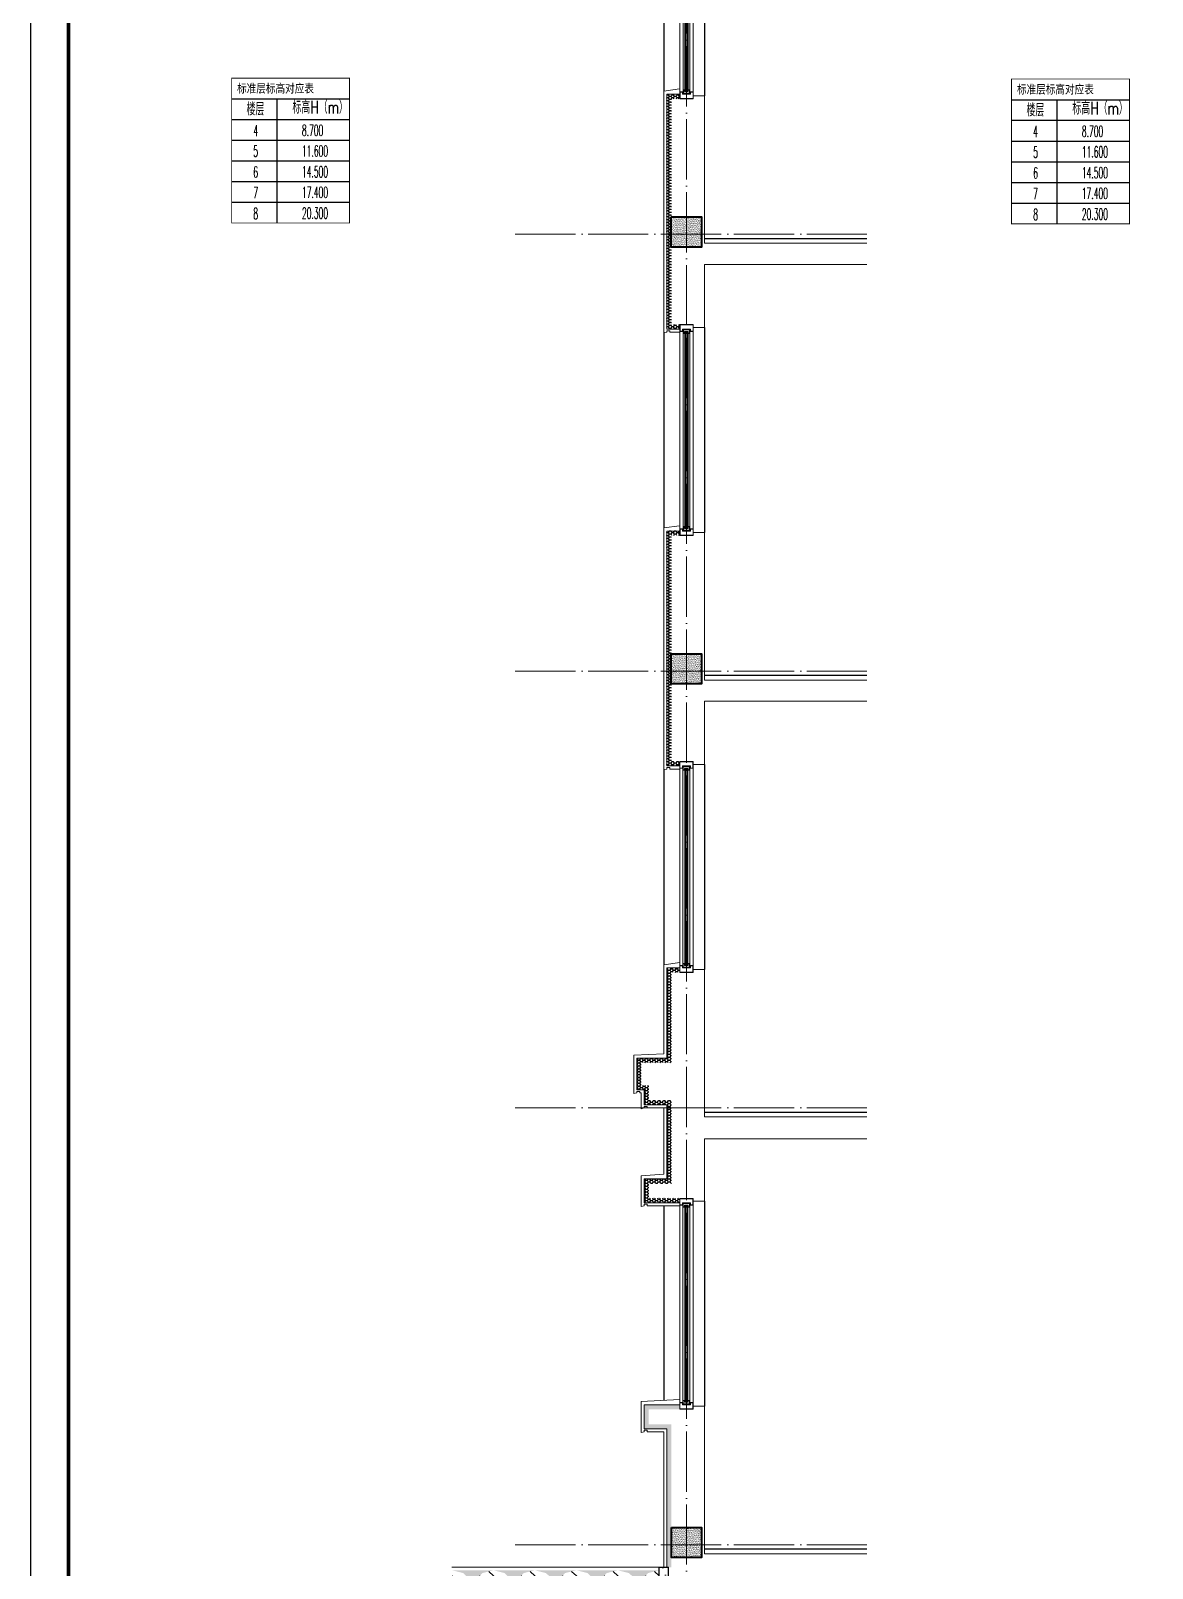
# Model space of a CAD drawing. Extents: x 27938 to 725830, y -209821 to 1628073.
# Drawn here: x 507030 to 514478, y -168599 to -158392 of the extents above; entities that cross this region are included whole.
import ezdxf

# ---------------------------------------------------------------- set-up
doc = ezdxf.new("R2010")
doc.units = 0
doc.header["$LTSCALE"] = 1000
doc.header["$MEASUREMENT"] = 0
doc.linetypes.add('DASH', pattern=[0.35, 0.25, -0.1])
doc.linetypes.add('DOTE', pattern=[2.42, 2, -0.2, 0.02, -0.2])
for name, color, linetype in [('C-Sheet-图框', 101, 'Continuous'), ('COLUMN', 9, 'Continuous'), ('PUB_TEXT', 4, 'Continuous'), ('图框', 140, 'Continuous'), ('看线', 251, 'Continuous'), ('立面-看线', 251, 'Continuous')]:
    doc.layers.add(name, color=color, linetype=linetype)
for name, color, linetype, lineweight in [('DOTE', 19, 'DOTE', 9), ('PUB_HATCH', 8, 'Continuous', 9), ('S_WINDOW', 144, 'Continuous', 15), ('WALL', 9, 'Continuous', 40), ('内粉刷', 37, 'Continuous', 9), ('立面-中轮廓线', 213, 'Continuous', 35), ('粉刷', 251, 'Continuous', 9), ('细细', 250, 'Continuous', 0)]:
    doc.layers.add(name, color=color, linetype=linetype, lineweight=lineweight)
doc.layers.add('yichutu', color=7, linetype='Continuous', true_color=0xffffff, plot=False)
doc.styles.add('_TCH_DIM', font='SIMPLEX.shx', dxfattribs={"width": 0.7, "bigfont": 'GBCBIG.shx'})
doc.styles.add('宋体', font='', dxfattribs={"height": 50})
doc.styles.get('宋体').set_extended_font_data('SimSun')
pattern_1 = [(50, (28072.99, 249033.25), (143.452037, -12.550427), [15, -165]), (355, (28072.99, 249033.25), (-27.750267, 150.438427), [12, -132]), (100.4514, (28084.94, 249032.2), (115.701876, 137.88791), [12.74804, -140.22842]), (46.1842, (28072.99, 249073.25), (213.44821, -33.1038), [22.5, -247.5]), (96.6356, (28090.77, 249070.5), (186.93254, 194.82357), [19.12206, -210.3426]), (351.1842, (28072.99, 249073.25), (186.93239, 194.82372), [18, -198]), (21, (28092.99, 249063.25), (119.38141, -80.52378), [15, -165]), (326, (28092.99, 249063.25), (48.663066, 145.03001), [12, -132]), (71.4514, (28102.93, 249056.54), (168.044526, 64.5061), [12.74804, -140.22842]), (37.5, (28072.986, 249033.25), (2.431971, 66.578771), [0, -130.4, 0, -134, 0, -132.5]), (7.5, (28072.986, 249033.25), (52.613907, 78.882342), [0, -76.4, 0, -127.4, 0, -50.5]), (327.5, (28028.386, 249033.25), (106.764487, -4.510974), [0, -50, 0, -156, 0, -207]), (317.5, (28008.39, 249033.25), (116.637234, 20.020996), [0, -65, 0, -103.6, 0, -147])]
pattern_2 = [(0, (-1204633.181, -427903.902), (16.66875, 9.623705), [11.1125, -22.225]), (120, (-1204633.181, -427903.902), (-16.66874801, 9.62370845), [11.1125, -22.225]), (60, (-1204633.181, -427903.902), (1.99e-06, 19.24741345), [-22.225, 11.1125])]
pattern_3 = [(315, (-218910.2607, -140541.0897), (-1.767766953, -1.767766953), []), (315, (-218909.0822, -140541.0897), (-1.767766953, -1.767766953), [])]
pattern_4 = [(315, (-218910.2607, -141979.3279), (-1.767766953, -1.767766953), []), (315, (-218909.0822, -141979.3279), (-1.767766953, -1.767766953), [])]
pattern_5 = [(0, (-811253.24, -385446.952), (16.66875, 9.623705), [11.1125, -22.225]), (120, (-811253.24, -385446.952), (-16.66874801, 9.62370845), [11.1125, -22.225]), (60, (-811253.24, -385446.952), (1.99e-06, 19.24741345), [-22.225, 11.1125])]

# ---------------------------------------------------------------- blocks, each defined once
blk = doc.blocks.new('GFDDDDRG')
at = {"layer": '图框'}
blk.add_lwpolyline([(923310, -107437), (923310, -159999), (893610, -159999), (893610, -107437)], close=True, dxfattribs=at)
blk.add_lwpolyline([(923310, -107437), (923310, -159999), (893610, -159999), (893610, -107437)], close=True, dxfattribs=at)
at = {"layer": '图框', "const_width": 50}
blk.add_lwpolyline([(894110, -159499), (922810, -159499), (922810, -108687), (894110, -108687)], close=True, dxfattribs=at)
blk = doc.blocks.new('yct-1051-594-26275-14850-25-1002.0')
at = {"layer": 'yichutu', "color": 7, "true_color": 0xffffff}
blk.add_lwpolyline([(0, 0), (0, 14850), (26275, 14850), (26275, 0)], close=True, dxfattribs=at)
blk = doc.blocks.new('$LinePat$素土夯实')
at = {"color": 0}
for p, q in [((0, -210), (210, 0)), ((120, -300), (420, 0)), ((420, 0), (608, -188)), ((495, -300), (795, 0)), ((615, 0), (705, -90)), ((315, -105), (502, -293)), ((210, -210), (300, -300)), ((705, -300), (795, -210))]:
    blk.add_line(p, q, dxfattribs=at)
blk = doc.blocks.new('$LinePat$自然土壤')
at = {"color": 0}
for p, q in [((0, -90), (71, -19)), ((0, -300), (211, -89)), ((210, -300), (286, -224)), ((420, -300), (630, -90))]:
    blk.add_line(p, q, dxfattribs=at)
for points in [[(0, 0), (630, 0), (168, -45), (462, -45)], [(168, -45), (462, -45), (252, -132), (378, -132)], [(252, -132), (378, -132), (315, -300)]]:
    blk.add_solid(points, dxfattribs=at)
blk = doc.blocks.new('sanshui')
at = {"layer": '粉刷'}
h = blk.add_hatch(dxfattribs=at)
h.set_pattern_fill('混凝土', color=256, scale=20)
h.set_pattern_definition(pattern_1)
edge = h.paths.add_edge_path()
edge.add_line((346318, 427330), (346258, 427330))
edge.add_line((346258, 427330), (346258, 427160))
edge.add_arc((346158, 427160), 100, 271.7184, 360, ccw=False)
edge.add_line((346161, 427060), (345138, 427030))
edge.add_line((345138, 427030), (345138, 426970))
edge.add_line((345138, 426970), (346318, 427005))
edge.add_line((346318, 427005), (346318, 427330))
h = blk.add_hatch(dxfattribs=at)
h.set_pattern_fill('混凝土', color=256, scale=20)
h.set_pattern_definition(pattern_1)
h.paths.add_polyline_path([(346338, 426896), (346338, 426996), (345038, 426957), (345038, 426857)])
at = {"layer": 'COLUMN'}
for p, q in [((346258, 427330), (346318, 427330)), ((346258, 427160), (346258, 427330)), ((346318, 426995), (346318, 427330)), ((346338, 426996), (345038, 426957)), ((346161, 427060), (345138, 427030)), ((345138, 426960), (345138, 427030)), ((345038, 426857), (345038, 426957)), ((346338, 426896), (345038, 426857))]:
    blk.add_line(p, q, dxfattribs=at)
blk.add_arc((346158, 427160), 100, 271.7184, 0, dxfattribs=at)
at = {"layer": '立面-中轮廓线', "linetype": 'DASH', "ltscale": 0.3}
blk.add_lwpolyline([(345028, 426857), (345028, 426966), (346318, 427005)], dxfattribs=at)
at = {"layer": '粉刷'}
blk.add_line((344881, 427330), (346258, 427330), dxfattribs=at)
at = {"layer": '粉刷', "yscale": 0.4, "zscale": 0.4}
for name, p, xscale, rotation in [('$LinePat$自然土壤', (345157, 427310), -0.4369306507241237, 359.9999999999903), ('$LinePat$自然土壤', (345432, 427310), -0.4369306507241237, 359.9999999999903), ('$LinePat$自然土壤', (345707, 427310), -0.4369306507241237, 359.9999999999903), ('$LinePat$自然土壤', (345983, 427310), -0.4369306507241237, 359.9999999999903), ('$LinePat$自然土壤', (346258, 427310), -0.4369306507241237, 359.9999999999903), ('$LinePat$素土夯实', (345444, 426869), -0.5117605352322558, 1.718358001643932), ('$LinePat$素土夯实', (345851, 426881), -0.5117605352322558, 1.718358001643932), ('$LinePat$素土夯实', (346258, 426893), -0.5117605352322558, 1.718358001643932)]:
    blk.add_blockref(name, p, dxfattribs=dict(at, xscale=xscale, rotation=rotation))
blk = doc.blocks.new('zrszerf')
at = {"layer": '细细'}
h = blk.add_hatch(dxfattribs=at)
h.set_pattern_fill('金属', color=256, style=0)
h.set_pattern_definition(pattern_3)
h.paths.add_polyline_path([(257695, 608543), (257715, 608543), (257715, 608557), (257765, 608557), (257765, 608543), (257785, 608543), (257785, 608588), (257695, 608588)])
h.paths.add_polyline_path([(257713, 608559), (257713, 608545), (257697, 608545), (257697, 608586), (257783, 608586), (257783, 608545), (257767, 608545), (257767, 608559)], flags=16)
h = blk.add_hatch(dxfattribs=at)
h.set_pattern_fill('金属', color=256, style=0)
h.set_pattern_definition(pattern_3)
h.paths.add_polyline_path([(257762, 608555), (257762, 608530), (257750, 608530), (257750, 608540), (257729, 608540), (257729, 608530), (257717, 608530), (257717, 608555)])
h.paths.add_polyline_path([(257719, 608553), (257719, 608532), (257727, 608532), (257727, 608542), (257752, 608542), (257752, 608532), (257760, 608532), (257760, 608553)], flags=16)
h = blk.add_hatch(color=256, dxfattribs=at)
edge = h.paths.add_edge_path()
edge.add_line((257735, 608540), (257735, 608528))
edge.add_arc((257740, 608520), 9.44, 61.5175, 118.4825, ccw=False)
edge.add_line((257744, 608528), (257744, 608540))
edge.add_arc((257740, 608548), 9.44, 241.5175, 298.4825, ccw=False)
h = blk.add_hatch(dxfattribs=at)
h.set_pattern_fill('金属', color=256, style=0)
h.set_pattern_definition(pattern_4)
h.paths.add_polyline_path([(257695, 607233), (257715, 607233), (257715, 607220), (257765, 607220), (257765, 607233), (257785, 607233), (257785, 607188), (257695, 607188)])
h.paths.add_polyline_path([(257713, 607218), (257713, 607231), (257697, 607231), (257697, 607190), (257783, 607190), (257783, 607231), (257767, 607231), (257767, 607218)], flags=16)
h = blk.add_hatch(dxfattribs=at)
h.set_pattern_fill('金属', color=256, style=0)
h.set_pattern_definition(pattern_4)
h.paths.add_polyline_path([(257762, 607222), (257762, 607247), (257750, 607247), (257750, 607237), (257729, 607237), (257729, 607247), (257717, 607247), (257717, 607222)])
h.paths.add_polyline_path([(257719, 607224), (257719, 607245), (257727, 607245), (257727, 607235), (257752, 607235), (257752, 607245), (257760, 607245), (257760, 607224)], flags=16)
h = blk.add_hatch(color=256, dxfattribs=at)
edge = h.paths.add_edge_path()
edge.add_line((257735, 607237), (257735, 607249))
edge.add_arc((257740, 607257), 9.44, 241.5175, 298.4825)
edge.add_line((257744, 607249), (257744, 607237))
edge.add_arc((257740, 607229), 9.44, 61.5175, 118.4825)
at = {"layer": 'S_WINDOW'}
for p, q in [((257695, 607233), (257695, 608543)), ((257717, 607247), (257717, 608530)), ((257762, 607247), (257762, 608530)), ((257785, 607233), (257785, 608543))]:
    blk.add_line(p, q, dxfattribs=at)
for points in [[(257785, 608588), (257785, 608543), (257765, 608543), (257765, 608557), (257715, 608557), (257715, 608543), (257695, 608543), (257695, 608588)], [(257783, 608586), (257783, 608545), (257767, 608545), (257767, 608559), (257713, 608559), (257713, 608545), (257697, 608545), (257697, 608586)], [(257762, 608555), (257762, 608530), (257750, 608530), (257750, 608540), (257729, 608540), (257729, 608530), (257717, 608530), (257717, 608555)], [(257760, 608553), (257760, 608532), (257752, 608532), (257752, 608542), (257727, 608542), (257727, 608532), (257719, 608532), (257719, 608553)], [(257785, 607188), (257785, 607233), (257765, 607233), (257765, 607220), (257715, 607220), (257715, 607233), (257695, 607233), (257695, 607188)], [(257783, 607190), (257783, 607231), (257767, 607231), (257767, 607218), (257713, 607218), (257713, 607231), (257697, 607231), (257697, 607190)], [(257762, 607222), (257762, 607247), (257750, 607247), (257750, 607237), (257729, 607237), (257729, 607247), (257717, 607247), (257717, 607222)], [(257760, 607224), (257760, 607245), (257752, 607245), (257752, 607235), (257727, 607235), (257727, 607245), (257719, 607245), (257719, 607224)]]:
    blk.add_lwpolyline(points, close=True, dxfattribs=at)
at = {"layer": '细细'}
for points in [[(257729, 608530), (257729, 607247)], [(257735, 607249), (257735, 608540)], [(257744, 607249), (257744, 608540)], [(257750, 608530), (257750, 607247)]]:
    blk.add_lwpolyline(points, dxfattribs=at)
for points in [[(257735, 608540), (257735, 608528, -0.253805), (257744, 608528), (257744, 608540, -0.253805)], [(257735, 607237), (257735, 607249, 0.253805), (257744, 607249), (257744, 607237, 0.253805)]]:
    blk.add_lwpolyline(points, format="xyb", close=True, dxfattribs=at)
blk = doc.blocks.new('A$C47771182')
at = {"layer": '立面-看线'}
h = blk.add_hatch(dxfattribs=at)
h.set_pattern_fill('HONEY', color=256, scale=7)
h.set_pattern_definition(pattern_5)
h.paths.add_polyline_path([(30, 0), (0, 0), (0, 900), (-55, 900), (-55, 930), (30, 930)])
h = blk.add_hatch(dxfattribs=at)
h.set_pattern_fill('HONEY', color=256, scale=7)
h.set_pattern_definition(pattern_5)
h.paths.add_polyline_path([(30, 0), (0, 0), (0, -600), (-55, -600), (-55, -630), (30, -630)])
blk = doc.blocks.new('GDGDGRDDSF')
at = {"layer": '立面-看线'}
h = blk.add_hatch(dxfattribs=at)
h.set_pattern_fill('碎沙', color=256, scale=4)
h.set_pattern_definition([(37.5, (148811.253, -502733.035), (-0.32000626, 9.78826475), [0, -7.7216, 0, -8.636, 0, -8.255]), (7.5, (148811.253, -502733.035), (8.99046566, 14.33650201), [0, -4.1656, 0, -6.9596, 0, -2.667]), (327.5, (148805.004, -502733.035), (15.819847405, 0.02874369), [0, -2.54, 0, -9.144, 0, -11.938]), (317.5, (148805.004, -502733.035), (15.27112905, 4.45858647), [0, -1.27, 0, -5.9944, 0, -6.858])])
h.paths.add_polyline_path([(949864, -117371), (950064, -117371), (950064, -117171), (949864, -117171)])
at = {"layer": 'PUB_HATCH', "color": 215, "true_color": 0xa953a0}
blk.add_lwpolyline([(949919, -117916), (949834, -117916), (949834, -116356), (949919, -116356)], dxfattribs=at)
at = {"layer": 'WALL'}
blk.add_lwpolyline([(949864, -117171), (950064, -117171), (950064, -117371), (949864, -117371)], close=True, dxfattribs=at)
at = {"layer": '内粉刷'}
blk.add_line((949814, -117286), (949814, -117936), dxfattribs=at)
for points in [[(949814, -117286), (949814, -116336), (949919, -116321)], [(950009, -116366), (950084, -116366), (950084, -117346)], [(951163, -117346), (950084, -117346)], [(950009, -117906), (950084, -117906), (950084, -117486), (951163, -117486)], [(949854, -117936), (949854, -117926), (949834, -117926), (949834, -117936), (949814, -117941), (949814, -117936)], [(949854, -117936), (949919, -117936)]]:
    blk.add_lwpolyline(points, dxfattribs=at)
at = {"layer": '看线'}
for p, q in [((950084, -115006), (950084, -116366)), ((949814, -115036), (949814, -116336))]:
    blk.add_line(p, q, dxfattribs=at)
at = {"layer": '看线', "color": 32}
blk.add_lwpolyline([(951163, -117316), (950084, -117316)], dxfattribs=at)
blk.add_blockref('zrszerf', (692225, -723574))
at = {"xscale": -1}
blk.add_blockref('A$C47771182', (949864, -117286), dxfattribs=at)
blk = doc.blocks.new('A$C5C8026AD')
at = {"layer": 'C-Sheet-图框', "color": 0}
for p, q in [((-1350, 900), (-567, 900)), ((-1350, 900), (-567, 900)), ((-1050, 900), (-1050, 75)), ((-1350, 763), (-567, 763)), ((-1350, 625), (-567, 625)), ((-1350, 488), (-567, 488)), ((-1350, 350), (-567, 350)), ((-1350, 213), (-567, 213))]:
    blk.add_line(p, q, dxfattribs=at)
at = {"layer": 'C-Sheet-图框', "color": 0, "const_width": 6}
blk.add_lwpolyline([(-1350, 75), (-567, 75), (-567, 1037), (-1350, 1037)], close=True, dxfattribs=at)
at = {"layer": 'PUB_TEXT', "color": 2, "style": '宋体', "width": 0.8}
blk.add_text('标准层标高对应表', height=57, dxfattribs=at).set_placement((-1314, 940))
at = {"layer": 'PUB_TEXT', "style": '_TCH_DIM'}
for s, height, width, p in [('楼层', 84.4, 0.7, (-1251, 789)), ('标高H（m）', 84.4, 0.7, (-946, 801)), ('4', 74.4, 0.494118, (-1206, 651)), ('8.700', 74.4, 0.494118, (-883, 653)), ('5', 74.4, 0.494118, (-1206, 514)), ('11.600', 74.4, 0.494118, (-883, 516)), ('6', 74.4, 0.494118, (-1206, 376)), ('14.500', 74.4, 0.494118, (-883, 378)), ('7', 74.4, 0.494118, (-1206, 239)), ('17.400', 74.4, 0.494118, (-883, 241)), ('8', 74.4, 0.494118, (-1206, 101)), ('20.300', 74.4, 0.494118, (-883, 103))]:
    blk.add_text(s, height=height, dxfattribs=dict(at, width=width)).set_placement(p)

msp = doc.modelspace()

# ---------------------------------------------------------------- hatches: boundary and pattern name
at = {"layer": '立面-看线'}
h = msp.add_hatch(dxfattribs=at)
h.set_pattern_fill('HONEY', color=256, scale=7)
h.set_pattern_definition(pattern_2)
h.paths.add_polyline_path([(511254.6, -165213), (511284.6, -165213), (511284.6, -164643), (511339.6, -164643), (511339.6, -164613), (511254.6, -164613)])
h = msp.add_hatch(dxfattribs=at)
h.set_pattern_fill('HONEY', color=256, scale=7)
h.set_pattern_definition(pattern_2)
h.paths.add_polyline_path([(511054.6, -165213), (511054.6, -165423), (511104.6, -165423), (511104.6, -165523), (511254.6, -165523), (511254.6, -166013), (511104.6, -166013), (511104.6, -166173), (511339.6, -166173), (511339.6, -166143), (511284.6, -166143), (511284.6, -166143), (511134.6, -166143), (511134.6, -166043), (511284.6, -166043), (511284.6, -165493), (511134.6, -165493), (511134.6, -165393), (511084.6, -165393), (511084.6, -165243), (511284.6, -165243), (511284.6, -165213)])
h = msp.add_hatch(dxfattribs=at)
h.set_pattern_fill('HONEY', color=256, scale=7)
h.set_pattern_definition([(0, (-1204633.181, -427603.902), (16.66875, 9.623705), [11.1125, -22.225]), (120, (-1204633.181, -427603.902), (-16.66874801, 9.62370845), [11.1125, -22.225]), (60, (-1204633.181, -427603.902), (1.99e-06, 19.24741345), [-22.225, 11.1125])])
h.paths.add_polyline_path([(511339.6, -167543), (511339.6, -167513), (511104.6, -167513), (511104.6, -167673), (511254.6, -167673), (511254.6, -168293), (511254.6, -168593), (511284.6, -168593), (511284.6, -167643), (511134.6, -167643), (511134.6, -167543)])
h = msp.add_hatch(dxfattribs=at)
h.set_pattern_fill('碎沙', color=256, scale=4)
h.set_pattern_definition([(37.5, (-289768.689, -553889.981), (-0.32000626, 9.78826475), [0, -7.7216, 0, -8.636, 0, -8.255]), (7.5, (-289768.689, -553889.981), (8.99046566, 14.33650201), [0, -4.1656, 0, -6.9596, 0, -2.667]), (327.5, (-289774.937, -553889.981), (15.819847405, 0.02874369), [0, -2.54, 0, -9.144, 0, -11.938]), (317.5, (-289774.937, -553889.981), (15.27112905, 4.45858647), [0, -1.27, 0, -5.9944, 0, -6.858])])
h.paths.add_polyline_path([(511284.6, -168528), (511484.6, -168528), (511484.6, -168328), (511284.6, -168328)])

# ---------------------------------------------------------------- linework, layer by layer
at = {"layer": 'DOTE', "linetype": 'DOTE', "ltscale": 0.2}
for p, q in [((511384.6, -169543), (511384.6, -149943)), ((512583.1, -159743), (510214.4, -159743)), ((512583.1, -162643), (510214.4, -162643)), ((512583.1, -165543), (510214.4, -165543)), ((512583.1, -168443), (510214.4, -168443))]:
    msp.add_line(p, q, dxfattribs=at)
at = {"layer": 'PUB_HATCH', "color": 215, "true_color": 0xa953a0}
for points in [[(511254.6, -165213), (511254.6, -164613), (511339.6, -164613)], [(511254.6, -165213), (511054.6, -165213), (511054.6, -165423), (511104.6, -165423), (511104.6, -165523), (511254.6, -165523), (511254.6, -166013), (511104.6, -166013), (511104.6, -166173), (511339.6, -166173)], [(511254.6, -168593), (511254.6, -167673), (511104.6, -167673), (511104.6, -167513), (511254.6, -167513), (511254.6, -167513), (511339.6, -167513)]]:
    msp.add_lwpolyline(points, dxfattribs=at)
at = {"layer": 'WALL'}
msp.add_lwpolyline([(511284.6, -168328), (511484.6, -168328), (511484.6, -168528), (511284.6, -168528)], close=True, dxfattribs=at)
at = {"layer": '内粉刷'}
for points in [[(511234.6, -165183), (511234.6, -164593), (511339.6, -164578)], [(511429.6, -164623), (511504.6, -164623), (511504.6, -165603)], [(511234.6, -165183), (511034.6, -165193), (511034.6, -165443)], [(511074.6, -165443), (511074.6, -165433), (511054.6, -165433), (511054.6, -165443), (511034.6, -165448), (511034.6, -165443)], [(511074.6, -165443), (511084.6, -165443), (511084.6, -165543)], [(511124.6, -165543), (511124.6, -165533), (511104.6, -165533), (511104.6, -165543), (511084.6, -165548), (511084.6, -165543)], [(511124.6, -165543), (511234.6, -165543), (511234.6, -165983), (511084.6, -165993), (511084.6, -166193)], [(512583.1, -165603), (511504.6, -165603)], [(511429.6, -166163), (511504.6, -166163), (511504.6, -165748), (512583.1, -165748)], [(511124.6, -166193), (511124.6, -166183), (511104.6, -166183), (511104.6, -166193), (511084.6, -166198), (511084.6, -166193)], [(511124.6, -166193), (511339.6, -166193)], [(511084.6, -167693), (511084.6, -167693), (511084.6, -167493), (511339.6, -167478)], [(511429.6, -167523), (511504.6, -167523), (511504.6, -168503)], [(511124.6, -167693), (511124.6, -167683), (511104.6, -167683), (511104.6, -167693), (511084.6, -167698), (511084.6, -167693)], [(511234.6, -168593), (511234.6, -167693), (511124.6, -167693)], [(512583.1, -168503), (511504.6, -168503)]]:
    msp.add_lwpolyline(points, dxfattribs=at)
at = {"layer": '看线'}
for p, q in [((511234.6, -163293), (511234.6, -164593)), ((511504.6, -163263), (511504.6, -164623)), ((511504.6, -166163), (511504.6, -167523)), ((511234.6, -166193), (511234.6, -167484.2))]:
    msp.add_line(p, q, dxfattribs=at)
at = {"layer": '看线', "color": 32}
for points in [[(512583.1, -165573), (511504.6, -165573)], [(512583.1, -168473), (511504.6, -168473)]]:
    msp.add_lwpolyline(points, dxfattribs=at)

# ---------------------------------------------------------------- block references
at = {"xscale": 0.5, "yscale": 0.5, "zscale": 0.5}
msp.add_blockref('GFDDDDRG', (60225.6, -93716.5), dxfattribs=at)
for name, p in [('GDGDGRDDSF', (-438579.9, -42456.9)), ('A$C5C8026AD', (509714.4, -159743)), ('A$C5C8026AD', (514893.3, -159749.3)), ('GDGDGRDDSF', (-438579.9, -45356.9)), ('zrszerf', (253644.6, -771831.4)), ('zrszerf', (253644.6, -774731.4)), ('sanshui', (164946.4, -595922.7))]:
    msp.add_blockref(name, p)
at = {"layer": 'yichutu', "rotation": 270}
msp.add_blockref('yct-1051-594-26275-14850-25-1002.0', (507030.5, -147435), dxfattribs=at)

doc.saveas('drawing.dxf')
